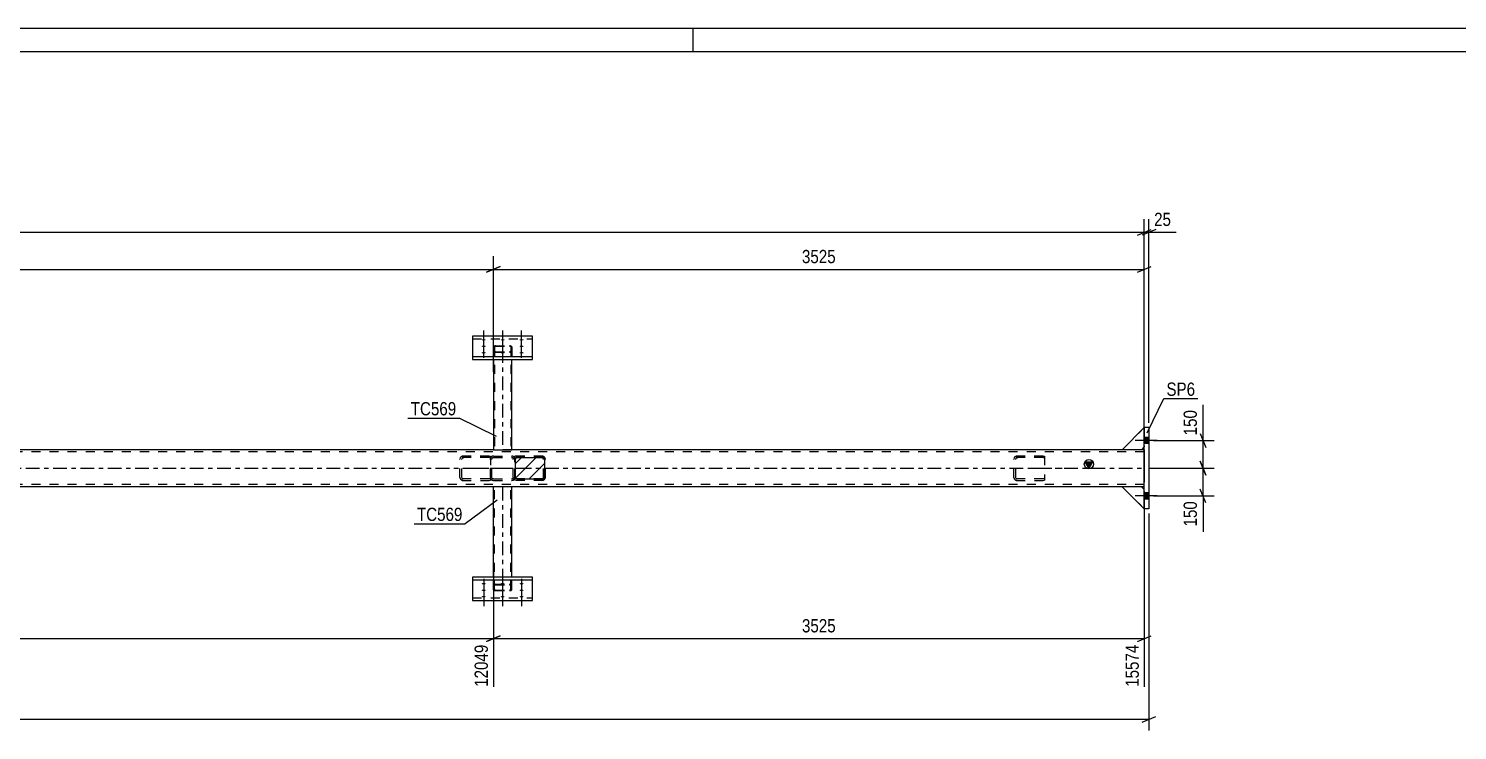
# Model space of a CAD drawing. Header units: millimetres. Extents: x 0 to 1189, y 0 to 841.
# Drawn here: x 415.1 to 724.6, y 689.1 to 841 of the extents above; entities that cross this region are included whole.
import ezdxf

# ---------------------------------------------------------------- set-up
doc = ezdxf.new("R2010")
doc.units = ezdxf.units.MM
doc.linetypes.add('DXK_LINE_DOT2', pattern=[3.9198, 1.9599, -1.9599])
doc.linetypes.add('DXK_LINE_DOT3', pattern=[5.9187, 2.979, -0.9799, 0.9799, -0.9799])
doc.styles.add('Arial Narrow', font='ARIALN.TTF', dxfattribs={"height": 0.2})

# ---------------------------------------------------------------- blocks, each defined once
blk = doc.blocks.new('Unknown-717048625-1133')
at = {"color": 5, "linetype": 'Continuous'}
for p, q in [((1189, 841), (0, 841)), ((559, 836), (559, 841)), ((1184, 836), (5, 836))]:
    blk.add_line(p, q, dxfattribs=at)
blk = doc.blocks.new('Part-717048625-5209 - 5136')
at = {"color": 7, "linetype": 'DXK_LINE_DOT2'}
for p, q in [((651.95, 749.85), (656.75, 754.65)), ((656.75, 754.65), (656.75, 750.45)), ((656.15, 749.85), (651.95, 749.85)), ((656.75, 750.45), (656.15, 749.85))]:
    blk.add_line(p, q, dxfattribs=at)
blk = doc.blocks.new('Part-717048625-5158 - 5136')
at = {"color": 2, "linetype": 'Continuous'}
for p, q in [((656.75, 737.05), (656.75, 754.65)), ((657.75, 754.65), (656.75, 754.65)), ((657.75, 754.65), (657.75, 737.05)), ((657.75, 737.05), (656.75, 737.05))]:
    blk.add_line(p, q, dxfattribs=at)
blk = doc.blocks.new('Part-717048625-5171 - 5136')
at = {"color": 7, "linetype": 'DXK_LINE_DOT2'}
for p, q in [((508.55, 748.09), (508.48, 747.85)), ((508.48, 743.85), (508.48, 747.85)), ((508.92, 747.85), (508.96, 747.97)), ((508.92, 743.85), (508.92, 747.85)), ((514.85, 748.49), (509.01, 748.49)), ((514.85, 748.17), (509.01, 748.17)), ((509.36, 748.49), (509.02, 748.44)), ((509.19, 748.14), (509.36, 748.17)), ((514.85, 748.49), (515.11, 748.45)), ((514.85, 748.17), (515.02, 748.14)), ((515.02, 748.14), (515.11, 748.1)), ((515.11, 748.45), (515.11, 743.24)), ((508.48, 743.85), (508.55, 743.6)), ((508.96, 743.72), (508.92, 743.85)), ((514.85, 743.53), (509.01, 743.53)), ((509.01, 743.21), (514.85, 743.21)), ((509.02, 743.26), (509.36, 743.21)), ((509.36, 743.53), (509.19, 743.55)), ((515.02, 743.55), (514.85, 743.53)), ((514.85, 743.21), (515.11, 743.24)), ((515.11, 743.59), (515.02, 743.55))]:
    blk.add_line(p, q, dxfattribs=at)
at = {"color": 7, "linetype": 'DXK_LINE_DOT3'}
blk.add_line((511.75, 745.85), (518.96, 745.85), dxfattribs=at)
at = {"color": 7, "linetype": 'DXK_LINE_DOT2'}
for centre, radius, start, end in [((509.23, 747.66), 0.802, 104.5541, 147.5886), ((509.29, 747.75), 0.401, 104.5541, 147.5886), ((509.23, 744.03), 0.802, 212.4114, 255.4459), ((509.29, 743.94), 0.401, 212.4114, 255.4459)]:
    blk.add_arc(centre, radius, start, end, dxfattribs=at)
blk = doc.blocks.new('Part-717048625-5173 - 5136')
at = {"color": 7, "linetype": 'DXK_LINE_DOT2'}
for p, q in [((628.55, 748.09), (628.48, 747.85)), ((628.48, 743.85), (628.48, 747.85)), ((628.92, 747.85), (628.95, 747.97)), ((628.92, 743.85), (628.92, 747.85)), ((634.85, 748.49), (629.01, 748.49)), ((634.85, 748.17), (629.01, 748.17)), ((629.36, 748.49), (629.02, 748.44)), ((629.19, 748.14), (629.36, 748.17)), ((634.85, 748.49), (635.11, 748.45)), ((634.85, 748.17), (635.02, 748.14)), ((635.02, 748.14), (635.11, 748.1)), ((635.11, 748.45), (635.11, 743.24)), ((628.48, 743.85), (628.55, 743.6)), ((628.95, 743.72), (628.92, 743.85)), ((634.85, 743.53), (629.01, 743.53)), ((629.01, 743.21), (634.85, 743.21)), ((629.02, 743.26), (629.36, 743.21)), ((629.36, 743.53), (629.19, 743.55)), ((635.02, 743.55), (634.85, 743.53)), ((634.85, 743.21), (635.11, 743.24)), ((635.11, 743.59), (635.02, 743.55))]:
    blk.add_line(p, q, dxfattribs=at)
at = {"color": 7, "linetype": 'DXK_LINE_DOT3'}
blk.add_line((631.75, 745.85), (638.96, 745.85), dxfattribs=at)
at = {"color": 7, "linetype": 'DXK_LINE_DOT2'}
for centre, radius, start, end in [((629.22, 747.66), 0.802, 104.5547, 147.5895), ((629.29, 747.75), 0.401, 104.5547, 147.5895), ((629.22, 744.03), 0.802, 212.4105, 255.4453), ((629.29, 743.94), 0.401, 212.4105, 255.4453)]:
    blk.add_arc(centre, radius, start, end, dxfattribs=at)
blk = doc.blocks.new('Part-717048625-5174 - 5136')
at = {"linetype": 'Continuous'}
h = blk.add_hatch(dxfattribs=at)
h.set_pattern_fill('', scale=0.7, style=0, pattern_type=0)
h.set_pattern_definition([(45, (526.6583, 743.5512), (-1.57154, 1.57154), [])])
h.paths.add_polyline_path([(526.49, 743.53), (526.66, 743.55), (526.8, 743.62), (526.9, 743.72), (526.93, 743.85), (526.93, 747.85), (526.9, 747.97), (526.8, 748.07), (526.66, 748.14), (526.49, 748.17), (521, 748.17), (520.83, 748.14), (520.69, 748.07), (520.59, 747.97), (520.56, 747.85), (520.56, 743.85), (520.59, 743.72), (520.69, 743.62), (520.83, 743.55), (521, 743.53)])
at = {"color": 7, "linetype": 'DXK_LINE_DOT2'}
for p, q in [((520.65, 748.49), (520.39, 748.45)), ((520.39, 743.24), (520.39, 748.45)), ((520.39, 748.1), (520.48, 748.14)), ((520.48, 748.14), (520.65, 748.17)), ((526.49, 748.49), (520.65, 748.49)), ((526.49, 748.17), (520.65, 748.17)), ((526.47, 748.44), (526.14, 748.49)), ((526.14, 748.17), (526.31, 748.14)), ((526.54, 747.97), (526.58, 747.85)), ((526.58, 743.85), (526.58, 747.85)), ((527.02, 747.85), (526.95, 748.09)), ((527.02, 743.85), (527.02, 747.85)), ((520.48, 743.55), (520.39, 743.6)), ((520.65, 743.21), (520.39, 743.24)), ((520.65, 743.53), (520.48, 743.55)), ((526.49, 743.53), (520.65, 743.53)), ((526.49, 743.21), (520.65, 743.21)), ((526.31, 743.55), (526.14, 743.53)), ((526.14, 743.21), (526.47, 743.26)), ((526.58, 743.85), (526.54, 743.72)), ((526.95, 743.6), (527.02, 743.85))]:
    blk.add_line(p, q, dxfattribs=at)
at = {"color": 2, "linetype": 'Continuous'}
for p, q in [((520.59, 747.97), (520.56, 747.85)), ((520.56, 743.85), (520.56, 747.85)), ((521, 748.17), (520.83, 748.14)), ((521, 748.17), (526.49, 748.17)), ((526.66, 748.14), (526.49, 748.17)), ((526.93, 747.85), (526.9, 747.97)), ((526.93, 743.85), (526.93, 747.85)), ((520.56, 743.85), (520.59, 743.72)), ((520.83, 743.55), (521, 743.53)), ((521, 743.53), (526.49, 743.53)), ((526.49, 743.53), (526.66, 743.55)), ((526.9, 743.72), (526.93, 743.85))]:
    blk.add_line(p, q, dxfattribs=at)
at = {"color": 7, "linetype": 'DXK_LINE_DOT3'}
blk.add_line((516.54, 745.85), (523.74, 745.85), dxfattribs=at)
at = {"color": 2, "linetype": 'Continuous'}
for centre, start, end in [((520.93, 747.75), 104.5549, 147.5899), ((526.56, 747.75), 32.4101, 75.4451), ((520.93, 743.94), 212.4101, 255.4451), ((526.56, 743.94), 284.5549, 327.5899)]:
    blk.add_arc(centre, 0.401, start, end, dxfattribs=at)
at = {"color": 7, "linetype": 'DXK_LINE_DOT2'}
for centre, radius, start, end in [((526.2, 747.75), 0.401, 32.4101, 75.4451), ((526.27, 747.66), 0.802, 32.4101, 75.4451), ((526.2, 743.94), 0.401, 284.5549, 327.5899), ((526.27, 744.03), 0.802, 284.5549, 327.5899)]:
    blk.add_arc(centre, radius, start, end, dxfattribs=at)
blk = doc.blocks.new('Bolt-717048625-5176 - 5136')
at = {"linetype": 'Continuous'}
for points in [[(656.75, 752.51), (656.75, 751.19), (657.75, 751.19), (657.75, 752.51)], [(656.75, 752.51), (656.75, 751.19), (657.75, 751.19), (657.75, 752.51)], [(656.75, 740.51), (656.75, 739.19), (657.75, 739.19), (657.75, 740.51)], [(656.75, 740.51), (656.75, 739.19), (657.75, 739.19), (657.75, 740.51)]]:
    blk.add_hatch(color=1, dxfattribs=at).paths.add_polyline_path(points)
at = {"color": 1, "linetype": 'Continuous'}
for p, q in [((657.75, 752.51), (656.75, 752.51)), ((657.75, 752.51), (656.75, 752.51)), ((659.51, 751.85), (654.75, 751.85)), ((659.51, 751.85), (654.75, 751.85)), ((657.75, 751.19), (656.75, 751.19)), ((657.75, 751.19), (656.75, 751.19)), ((659.51, 739.85), (654.75, 739.85)), ((659.51, 739.85), (654.75, 739.85)), ((657.75, 740.51), (656.75, 740.51)), ((657.75, 740.51), (656.75, 740.51)), ((657.75, 739.19), (656.75, 739.19)), ((657.75, 739.19), (656.75, 739.19))]:
    blk.add_line(p, q, dxfattribs=at)
blk = doc.blocks.new('Part-717048625-5187 - 5136')
at = {"color": 2, "linetype": 'Continuous'}
for p, q in [((524.25, 774.47), (511.25, 774.47)), ((511.25, 774.47), (511.25, 769.42)), ((524.25, 769.42), (524.25, 774.47)), ((511.25, 770.02), (524.25, 770.02)), ((511.25, 769.42), (524.25, 769.42))]:
    blk.add_line(p, q, dxfattribs=at)
at = {"color": 7, "linetype": 'DXK_LINE_DOT2'}
blk.add_line((511.25, 773.86), (524.25, 773.86), dxfattribs=at)
blk = doc.blocks.new('Part-717048625-5188 - 5136')
at = {"color": 2, "linetype": 'Continuous'}
for p, q in [((524.25, 722.28), (511.25, 722.28)), ((511.25, 722.28), (511.25, 717.23)), ((511.25, 721.67), (524.25, 721.67)), ((524.25, 717.23), (524.25, 722.28)), ((511.25, 717.23), (524.25, 717.23))]:
    blk.add_line(p, q, dxfattribs=at)
at = {"color": 7, "linetype": 'DXK_LINE_DOT2'}
blk.add_line((511.25, 717.83), (524.25, 717.83), dxfattribs=at)
blk = doc.blocks.new('Part-717048625-5194 - 5136')
at = {"color": 7, "linetype": 'DXK_LINE_DOT2'}
for p, q in [((515.78, 772.22), (515.75, 772.16)), ((515.75, 772.16), (515.75, 769.42)), ((515.75, 771.12), (515.78, 771.06)), ((515.89, 772.28), (515.78, 772.22)), ((515.78, 771.06), (515.89, 771)), ((516.04, 772.31), (515.89, 772.28)), ((515.89, 771), (516.04, 770.97)), ((515.99, 772.16), (516.01, 772.19)), ((515.99, 772.16), (515.99, 749.85)), ((516.01, 771.09), (515.99, 771.12)), ((516.01, 772.19), (516.06, 772.22)), ((516.06, 771.06), (516.01, 771.09)), ((516.23, 772.32), (516.04, 772.31)), ((516.04, 770.97), (516.23, 770.96)), ((516.06, 772.22), (516.14, 772.24)), ((516.14, 771.04), (516.06, 771.06)), ((516.14, 772.24), (516.23, 772.24)), ((516.23, 771.04), (516.14, 771.04)), ((516.23, 772.32), (519.27, 772.32)), ((516.23, 772.24), (519.27, 772.24)), ((516.23, 771.04), (519.27, 771.04)), ((516.23, 770.96), (519.27, 770.96)), ((519.45, 772.31), (519.27, 772.32)), ((519.27, 772.24), (519.36, 772.24)), ((519.36, 771.04), (519.27, 771.04)), ((519.27, 770.96), (519.45, 770.97)), ((519.36, 772.24), (519.44, 772.22)), ((519.44, 771.06), (519.36, 771.04)), ((519.44, 772.22), (519.49, 772.19)), ((519.49, 771.09), (519.44, 771.06)), ((519.61, 772.28), (519.45, 772.31)), ((519.45, 770.97), (519.61, 771)), ((519.49, 772.19), (519.51, 772.16)), ((519.51, 771.12), (519.49, 771.09)), ((519.51, 772.16), (519.51, 749.85)), ((519.71, 772.22), (519.61, 772.28)), ((519.61, 771), (519.71, 771.06)), ((519.75, 772.16), (519.71, 772.22)), ((519.71, 771.06), (519.75, 771.12)), ((519.75, 772.16), (519.75, 769.42)), ((515.78, 749.85), (515.75, 749.85)), ((519.27, 749.85), (519.61, 749.85))]:
    blk.add_line(p, q, dxfattribs=at)
at = {"color": 7, "linetype": 'DXK_LINE_DOT3'}
blk.add_line((517.75, 771.64), (517.75, 749.85), dxfattribs=at)
at = {"color": 2, "linetype": 'Continuous'}
for p, q in [((515.75, 769.42), (515.75, 749.85)), ((519.75, 749.85), (519.75, 769.42)), ((515.75, 749.85), (519.27, 749.85)), ((519.71, 749.85), (519.27, 749.85)), ((519.71, 749.85), (519.75, 749.85))]:
    blk.add_line(p, q, dxfattribs=at)
blk = doc.blocks.new('Part-717048625-5206 - 5136')
at = {"color": 2, "linetype": 'Continuous'}
for p, q in [((651.95, 749.85), (656.75, 754.65)), ((656.15, 749.85), (651.95, 749.85)), ((656.75, 750.45), (656.15, 749.85))]:
    blk.add_line(p, q, dxfattribs=at)
at = {"color": 7, "linetype": 'DXK_LINE_DOT2'}
blk.add_line((656.75, 750.45), (656.75, 754.65), dxfattribs=at)
blk = doc.blocks.new('Part-717048625-5212 - 5136')
at = {"color": 7, "linetype": 'DXK_LINE_DOT2'}
for p, q in [((656.15, 741.85), (651.95, 741.85)), ((651.95, 741.85), (656.75, 737.05)), ((656.75, 741.25), (656.15, 741.85)), ((656.75, 737.05), (656.75, 741.25))]:
    blk.add_line(p, q, dxfattribs=at)
blk = doc.blocks.new('Part-717048625-5215 - 5136')
at = {"color": 2, "linetype": 'Continuous'}
for p, q in [((656.15, 741.85), (651.95, 741.85)), ((651.95, 741.85), (656.75, 737.05)), ((656.75, 741.25), (656.15, 741.85))]:
    blk.add_line(p, q, dxfattribs=at)
at = {"color": 7, "linetype": 'DXK_LINE_DOT2'}
blk.add_line((656.75, 737.05), (656.75, 741.25), dxfattribs=at)
blk = doc.blocks.new('Part-717048625-5218 - 5136')
at = {"color": 7, "linetype": 'DXK_LINE_DOT2'}
for p, q in [((656.15, 741.85), (651.95, 741.85)), ((651.95, 741.85), (656.75, 737.05)), ((656.75, 741.25), (656.15, 741.85)), ((656.75, 737.05), (656.75, 741.25))]:
    blk.add_line(p, q, dxfattribs=at)
blk = doc.blocks.new('Part-717048625-5227 - 5136')
at = {"linetype": 'Continuous'}
blk.add_hatch(color=2, dxfattribs=at).paths.add_polyline_path([(644.75, 745.85), (643.95, 747.25), (645.55, 747.25)])
at = {"color": 7, "linetype": 'DXK_LINE_DOT2'}
for p, q in [((656.75, 749.37), (77.1, 749.37)), ((519.75, 749.85), (515.75, 749.85)), ((656.15, 749.85), (651.95, 749.85)), ((656.75, 749.85), (656.75, 748.89)), ((656.75, 749.85), (656.75, 749.57)), ((656.75, 741.85), (656.75, 742.81)), ((656.75, 742.33), (77.1, 742.33)), ((519.75, 741.85), (515.75, 741.85)), ((656.15, 741.85), (651.95, 741.85))]:
    blk.add_line(p, q, dxfattribs=at)
at = {"color": 2, "linetype": 'Continuous'}
for p, q in [((515.75, 749.85), (279.75, 749.85)), ((651.95, 749.85), (519.75, 749.85)), ((656.75, 749.85), (656.15, 749.85)), ((644.75, 745.85), (643.95, 747.25)), ((643.95, 747.25), (645.55, 747.25)), ((645.55, 747.25), (644.75, 745.85)), ((656.75, 748.89), (656.75, 742.81)), ((515.75, 741.85), (279.75, 741.85)), ((651.95, 741.85), (519.75, 741.85)), ((656.75, 741.85), (656.15, 741.85))]:
    blk.add_line(p, q, dxfattribs=at)
at = {"color": 7, "linetype": 'DXK_LINE_DOT3'}
blk.add_line((77.1, 745.85), (656.75, 745.85), dxfattribs=at)
at = {"color": 2, "linetype": 'Continuous'}
blk.add_circle((644.75, 746.75), 1, dxfattribs=at)
blk = doc.blocks.new('Part-717048625-5241 - 5136')
at = {"color": 7, "linetype": 'DXK_LINE_DOT2'}
for p, q in [((651.95, 749.85), (656.75, 754.65)), ((656.75, 754.65), (656.75, 750.45)), ((656.15, 749.85), (651.95, 749.85)), ((656.75, 750.45), (656.15, 749.85))]:
    blk.add_line(p, q, dxfattribs=at)
blk = doc.blocks.new('Bolt-717048625-5313 - 5136')
at = {"linetype": 'Continuous'}
for points in [[(513.65, 773.49), (513.56, 773.5), (513.47, 773.51), (513.39, 773.52), (513.32, 773.54), (513.27, 773.57), (513.23, 773.6), (513.21, 773.63), (513.21, 773.66), (513.23, 773.69), (513.27, 773.72), (513.32, 773.75), (513.39, 773.77), (513.47, 773.78), (513.56, 773.79), (513.65, 773.79), (513.74, 773.79), (513.83, 773.78), (513.91, 773.77), (513.97, 773.75), (514.03, 773.72), (514.07, 773.69), (514.09, 773.66), (514.09, 773.63), (514.07, 773.6), (514.03, 773.57), (513.97, 773.54), (513.91, 773.52), (513.83, 773.51), (513.74, 773.5)], [(517.77, 773.49), (517.68, 773.5), (517.59, 773.51), (517.51, 773.52), (517.44, 773.54), (517.39, 773.57), (517.35, 773.6), (517.33, 773.63), (517.33, 773.66), (517.35, 773.69), (517.39, 773.72), (517.44, 773.75), (517.51, 773.77), (517.59, 773.78), (517.68, 773.79), (517.77, 773.79), (517.86, 773.79), (517.95, 773.78), (518.03, 773.77), (518.09, 773.75), (518.15, 773.72), (518.19, 773.69), (518.21, 773.66), (518.21, 773.63), (518.19, 773.6), (518.15, 773.57), (518.09, 773.54), (518.03, 773.52), (517.95, 773.51), (517.86, 773.5)], [(521.85, 773.49), (521.76, 773.5), (521.67, 773.51), (521.59, 773.52), (521.52, 773.54), (521.47, 773.57), (521.43, 773.6), (521.41, 773.63), (521.41, 773.66), (521.43, 773.69), (521.47, 773.72), (521.52, 773.75), (521.59, 773.77), (521.67, 773.78), (521.76, 773.79), (521.85, 773.79), (521.94, 773.79), (522.03, 773.78), (522.11, 773.77), (522.17, 773.75), (522.23, 773.72), (522.27, 773.69), (522.29, 773.66), (522.29, 773.63), (522.27, 773.6), (522.23, 773.57), (522.17, 773.54), (522.11, 773.52), (522.03, 773.51), (521.94, 773.5)], [(513.65, 772.1), (513.56, 772.1), (513.47, 772.11), (513.39, 772.13), (513.32, 772.15), (513.27, 772.17), (513.23, 772.2), (513.21, 772.23), (513.21, 772.26), (513.23, 772.3), (513.27, 772.32), (513.32, 772.35), (513.39, 772.37), (513.47, 772.39), (513.56, 772.4), (513.65, 772.4), (513.74, 772.4), (513.83, 772.39), (513.91, 772.37), (513.97, 772.35), (514.03, 772.32), (514.07, 772.3), (514.09, 772.26), (514.09, 772.23), (514.07, 772.2), (514.03, 772.17), (513.97, 772.15), (513.91, 772.13), (513.83, 772.11), (513.74, 772.1)], [(513.65, 770.69), (513.56, 770.69), (513.47, 770.7), (513.39, 770.72), (513.32, 770.74), (513.27, 770.76), (513.23, 770.79), (513.21, 770.82), (513.21, 770.86), (513.23, 770.89), (513.27, 770.92), (513.32, 770.94), (513.39, 770.96), (513.47, 770.98), (513.56, 770.99), (513.65, 770.99), (513.74, 770.99), (513.83, 770.98), (513.91, 770.96), (513.97, 770.94), (514.03, 770.92), (514.07, 770.89), (514.09, 770.86), (514.09, 770.82), (514.07, 770.79), (514.03, 770.76), (513.97, 770.74), (513.91, 770.72), (513.83, 770.7), (513.74, 770.69)], [(517.77, 770.69), (517.68, 770.69), (517.59, 770.7), (517.51, 770.72), (517.44, 770.74), (517.39, 770.76), (517.35, 770.79), (517.33, 770.82), (517.33, 770.86), (517.35, 770.89), (517.39, 770.92), (517.44, 770.94), (517.51, 770.96), (517.59, 770.98), (517.68, 770.99), (517.77, 770.99), (517.86, 770.99), (517.95, 770.98), (518.03, 770.96), (518.09, 770.94), (518.15, 770.92), (518.19, 770.89), (518.21, 770.86), (518.21, 770.82), (518.19, 770.79), (518.15, 770.76), (518.09, 770.74), (518.03, 770.72), (517.95, 770.7), (517.86, 770.69)], [(521.85, 772.1), (521.76, 772.1), (521.67, 772.11), (521.59, 772.13), (521.52, 772.15), (521.47, 772.17), (521.43, 772.2), (521.41, 772.23), (521.41, 772.26), (521.43, 772.3), (521.47, 772.32), (521.52, 772.35), (521.59, 772.37), (521.67, 772.39), (521.76, 772.4), (521.85, 772.4), (521.94, 772.4), (522.03, 772.39), (522.11, 772.37), (522.17, 772.35), (522.23, 772.32), (522.27, 772.3), (522.29, 772.26), (522.29, 772.23), (522.27, 772.2), (522.23, 772.17), (522.17, 772.15), (522.11, 772.13), (522.03, 772.11), (521.94, 772.1)], [(521.85, 770.69), (521.76, 770.69), (521.67, 770.7), (521.59, 770.72), (521.52, 770.74), (521.47, 770.76), (521.43, 770.79), (521.41, 770.82), (521.41, 770.86), (521.43, 770.89), (521.47, 770.92), (521.52, 770.94), (521.59, 770.96), (521.67, 770.98), (521.76, 770.99), (521.85, 770.99), (521.94, 770.99), (522.03, 770.98), (522.11, 770.96), (522.17, 770.94), (522.23, 770.92), (522.27, 770.89), (522.29, 770.86), (522.29, 770.82), (522.27, 770.79), (522.23, 770.76), (522.17, 770.74), (522.11, 770.72), (522.03, 770.7), (521.94, 770.69)]]:
    blk.add_hatch(color=1, dxfattribs=at).paths.add_polyline_path(points)
at = {"color": 1, "linetype": 'Continuous'}
for p, q in [((513.65, 772.55), (513.65, 775.67)), ((513.65, 771.16), (513.65, 774.28)), ((517.77, 772.55), (517.77, 775.67)), ((521.85, 772.55), (521.85, 775.67)), ((521.85, 771.16), (521.85, 774.28)), ((513.65, 769.75), (513.65, 772.87)), ((517.77, 769.75), (517.77, 772.87)), ((521.85, 769.75), (521.85, 772.87))]:
    blk.add_line(p, q, dxfattribs=at)
blk = doc.blocks.new('Bolt-717048625-5262 - 5136')
at = {"linetype": 'Continuous'}
for points in [[(513.65, 721), (513.74, 721), (513.83, 720.99), (513.91, 720.98), (513.97, 720.95), (514.03, 720.93), (514.07, 720.9), (514.09, 720.87), (514.09, 720.84), (514.07, 720.81), (514.03, 720.78), (513.97, 720.75), (513.91, 720.73), (513.83, 720.72), (513.74, 720.71), (513.65, 720.7), (513.56, 720.71), (513.47, 720.72), (513.39, 720.73), (513.32, 720.75), (513.27, 720.78), (513.23, 720.81), (513.21, 720.84), (513.21, 720.87), (513.23, 720.9), (513.27, 720.93), (513.32, 720.95), (513.39, 720.98), (513.47, 720.99), (513.56, 721)], [(513.65, 719.6), (513.74, 719.59), (513.83, 719.58), (513.91, 719.57), (513.97, 719.55), (514.03, 719.52), (514.07, 719.49), (514.09, 719.46), (514.09, 719.43), (514.07, 719.4), (514.03, 719.37), (513.97, 719.34), (513.91, 719.32), (513.83, 719.31), (513.74, 719.3), (513.65, 719.29), (513.56, 719.3), (513.47, 719.31), (513.39, 719.32), (513.32, 719.34), (513.27, 719.37), (513.23, 719.4), (513.21, 719.43), (513.21, 719.46), (513.23, 719.49), (513.27, 719.52), (513.32, 719.55), (513.39, 719.57), (513.47, 719.58), (513.56, 719.59)], [(513.65, 718.2), (513.74, 718.2), (513.83, 718.19), (513.91, 718.17), (513.97, 718.15), (514.03, 718.12), (514.07, 718.1), (514.09, 718.06), (514.09, 718.03), (514.07, 718), (514.03, 717.97), (513.97, 717.95), (513.91, 717.93), (513.83, 717.91), (513.74, 717.9), (513.65, 717.9), (513.56, 717.9), (513.47, 717.91), (513.39, 717.93), (513.32, 717.95), (513.27, 717.97), (513.23, 718), (513.21, 718.03), (513.21, 718.06), (513.23, 718.1), (513.27, 718.12), (513.32, 718.15), (513.39, 718.17), (513.47, 718.19), (513.56, 718.2)], [(517.73, 721), (517.82, 721), (517.91, 720.99), (517.99, 720.98), (518.05, 720.95), (518.11, 720.93), (518.15, 720.9), (518.17, 720.87), (518.17, 720.84), (518.15, 720.81), (518.11, 720.78), (518.05, 720.75), (517.99, 720.73), (517.91, 720.72), (517.82, 720.71), (517.73, 720.7), (517.64, 720.71), (517.55, 720.72), (517.47, 720.73), (517.4, 720.75), (517.35, 720.78), (517.31, 720.81), (517.29, 720.84), (517.29, 720.87), (517.31, 720.9), (517.35, 720.93), (517.4, 720.95), (517.47, 720.98), (517.55, 720.99), (517.64, 721)], [(517.73, 718.2), (517.82, 718.2), (517.91, 718.19), (517.99, 718.17), (518.05, 718.15), (518.11, 718.12), (518.15, 718.1), (518.17, 718.06), (518.17, 718.03), (518.15, 718), (518.11, 717.97), (518.05, 717.95), (517.99, 717.93), (517.91, 717.91), (517.82, 717.9), (517.73, 717.9), (517.64, 717.9), (517.55, 717.91), (517.47, 717.93), (517.4, 717.95), (517.35, 717.97), (517.31, 718), (517.29, 718.03), (517.29, 718.06), (517.31, 718.1), (517.35, 718.12), (517.4, 718.15), (517.47, 718.17), (517.55, 718.19), (517.64, 718.2)], [(521.85, 721), (521.94, 721), (522.03, 720.99), (522.11, 720.98), (522.17, 720.95), (522.23, 720.93), (522.27, 720.9), (522.29, 720.87), (522.29, 720.84), (522.27, 720.81), (522.23, 720.78), (522.17, 720.75), (522.11, 720.73), (522.03, 720.72), (521.94, 720.71), (521.85, 720.7), (521.76, 720.71), (521.67, 720.72), (521.59, 720.73), (521.52, 720.75), (521.47, 720.78), (521.43, 720.81), (521.41, 720.84), (521.41, 720.87), (521.43, 720.9), (521.47, 720.93), (521.52, 720.95), (521.59, 720.98), (521.67, 720.99), (521.76, 721)], [(521.85, 719.6), (521.94, 719.59), (522.03, 719.58), (522.11, 719.57), (522.17, 719.55), (522.23, 719.52), (522.27, 719.49), (522.29, 719.46), (522.29, 719.43), (522.27, 719.4), (522.23, 719.37), (522.17, 719.34), (522.11, 719.32), (522.03, 719.31), (521.94, 719.3), (521.85, 719.29), (521.76, 719.3), (521.67, 719.31), (521.59, 719.32), (521.52, 719.34), (521.47, 719.37), (521.43, 719.4), (521.41, 719.43), (521.41, 719.46), (521.43, 719.49), (521.47, 719.52), (521.52, 719.55), (521.59, 719.57), (521.67, 719.58), (521.76, 719.59)], [(521.85, 718.2), (521.94, 718.2), (522.03, 718.19), (522.11, 718.17), (522.17, 718.15), (522.23, 718.12), (522.27, 718.1), (522.29, 718.06), (522.29, 718.03), (522.27, 718), (522.23, 717.97), (522.17, 717.95), (522.11, 717.93), (522.03, 717.91), (521.94, 717.9), (521.85, 717.9), (521.76, 717.9), (521.67, 717.91), (521.59, 717.93), (521.52, 717.95), (521.47, 717.97), (521.43, 718), (521.41, 718.03), (521.41, 718.06), (521.43, 718.1), (521.47, 718.12), (521.52, 718.15), (521.59, 718.17), (521.67, 718.19), (521.76, 718.2)]]:
    blk.add_hatch(color=1, dxfattribs=at).paths.add_polyline_path(points)
at = {"color": 1, "linetype": 'Continuous'}
for p, q in [((513.65, 721.94), (513.65, 718.82)), ((517.73, 721.94), (517.73, 718.82)), ((521.85, 721.94), (521.85, 718.82)), ((513.65, 720.53), (513.65, 717.41)), ((513.65, 719.14), (513.65, 716.02)), ((517.73, 719.14), (517.73, 716.02)), ((521.85, 720.53), (521.85, 717.41)), ((521.85, 719.14), (521.85, 716.02))]:
    blk.add_line(p, q, dxfattribs=at)
blk = doc.blocks.new('Part-717048625-5321 - 5136')
at = {"color": 2, "linetype": 'Continuous'}
for p, q in [((515.75, 722.28), (515.75, 741.85)), ((519.75, 741.85), (515.75, 741.85)), ((519.75, 722.28), (519.75, 741.85))]:
    blk.add_line(p, q, dxfattribs=at)
at = {"color": 7, "linetype": 'DXK_LINE_DOT2'}
for p, q in [((515.99, 719.53), (515.99, 741.85)), ((519.51, 719.53), (519.51, 741.85)), ((515.75, 719.53), (515.75, 722.28)), ((519.75, 719.53), (519.75, 722.28)), ((515.78, 720.64), (515.75, 720.57)), ((515.75, 719.53), (515.78, 719.47)), ((515.89, 720.69), (515.78, 720.64)), ((515.78, 719.47), (515.89, 719.42)), ((516.04, 720.72), (515.89, 720.69)), ((515.89, 719.42), (516.04, 719.38)), ((515.99, 720.57), (516.01, 720.6)), ((516.01, 719.5), (515.99, 719.53)), ((516.01, 720.6), (516.06, 720.63)), ((516.06, 719.47), (516.01, 719.5)), ((516.23, 720.74), (516.04, 720.72)), ((516.04, 719.38), (516.23, 719.37)), ((516.06, 720.63), (516.14, 720.65)), ((516.14, 719.46), (516.06, 719.47)), ((516.14, 720.65), (516.23, 720.65)), ((516.23, 719.45), (516.14, 719.46)), ((516.23, 720.74), (519.27, 720.74)), ((516.23, 720.65), (519.27, 720.65)), ((516.23, 719.45), (519.27, 719.45)), ((516.23, 719.37), (519.27, 719.37)), ((519.45, 720.72), (519.27, 720.74)), ((519.27, 720.65), (519.36, 720.65)), ((519.36, 719.46), (519.27, 719.45)), ((519.27, 719.37), (519.45, 719.38)), ((519.36, 720.65), (519.44, 720.63)), ((519.44, 719.47), (519.36, 719.46)), ((519.44, 720.63), (519.49, 720.6)), ((519.49, 719.5), (519.44, 719.47)), ((519.61, 720.69), (519.45, 720.72)), ((519.45, 719.38), (519.61, 719.42)), ((519.49, 720.6), (519.51, 720.57)), ((519.51, 719.53), (519.49, 719.5)), ((519.71, 720.64), (519.61, 720.69)), ((519.61, 719.42), (519.71, 719.47)), ((519.75, 720.57), (519.71, 720.64)), ((519.71, 719.47), (519.75, 719.53))]:
    blk.add_line(p, q, dxfattribs=at)
at = {"color": 7, "linetype": 'DXK_LINE_DOT3'}
blk.add_line((517.75, 741.85), (517.75, 720.05), dxfattribs=at)
blk = doc.blocks.new('Part-717048625-5324 - 5136')
at = {"color": 7, "linetype": 'DXK_LINE_DOT2'}
for p, q in [((515.16, 748.09), (515.11, 747.85)), ((515.11, 743.85), (515.11, 747.85)), ((515.43, 747.85), (515.45, 747.97)), ((515.43, 743.85), (515.43, 747.85)), ((515.75, 748.49), (515.5, 748.44)), ((515.62, 748.14), (515.75, 748.17)), ((515.75, 748.49), (519.75, 748.49)), ((515.75, 748.17), (519.75, 748.17)), ((519.99, 748.44), (519.75, 748.49)), ((519.75, 748.17), (519.87, 748.14)), ((520.04, 747.97), (520.07, 747.85)), ((520.07, 743.85), (520.07, 747.85)), ((520.39, 747.85), (520.34, 748.09)), ((520.39, 743.85), (520.39, 747.85)), ((515.11, 743.85), (515.16, 743.6)), ((515.45, 743.72), (515.43, 743.85)), ((515.5, 743.26), (515.75, 743.21)), ((515.75, 743.53), (515.62, 743.55)), ((515.75, 743.53), (519.75, 743.53)), ((515.75, 743.21), (519.75, 743.21)), ((519.87, 743.55), (519.75, 743.53)), ((519.75, 743.21), (519.99, 743.26)), ((520.07, 743.85), (520.04, 743.72)), ((520.34, 743.6), (520.39, 743.85))]:
    blk.add_line(p, q, dxfattribs=at)
at = {"color": 7, "linetype": 'DXK_LINE_DOT3'}
blk.add_line((517.75, 745.85), (517.75, 745.85), dxfattribs=at)
at = {"color": 7, "linetype": 'DXK_LINE_DOT2'}
for centre, radius, start, end in [((515.75, 747.85), 0.64, 112.5, 157.5), ((515.75, 747.85), 0.32, 112.5, 157.5), ((519.75, 747.85), 0.32, 22.5, 67.5), ((519.75, 747.85), 0.64, 22.5, 67.5), ((515.75, 743.85), 0.64, 202.5, 247.5), ((515.75, 743.85), 0.32, 202.5, 247.5), ((519.75, 743.85), 0.32, 292.5, 337.5), ((519.75, 743.85), 0.64, 292.5, 337.5)]:
    blk.add_arc(centre, radius, start, end, dxfattribs=at)
blk = doc.blocks.new('StraightDimension-717048625-13706 - 5136')
at = {"color": 7, "linetype": 'Continuous'}
for p, q in [((277.25, 789.49), (274.25, 788.29)), ((275.75, 769.06), (275.75, 791.74)), ((514.25, 788.29), (517.25, 789.49)), ((515.75, 766.7), (515.75, 791.74)), ((275.75, 788.89), (515.75, 788.89))]:
    blk.add_line(p, q, dxfattribs=at)
at = {"color": 0}
blk.add_wipeout([(400, 789.64), (400, 793.84), (391.49, 793.84), (391.49, 789.64)], dxfattribs=at)
at = {"color": 3, "style": 'Arial Narrow'}
blk.add_text('6000', height=2.863, dxfattribs=at).set_placement((392.09, 790.24))
blk = doc.blocks.new('StraightDimension-717048625-5502 - 5136')
at = {"color": 7, "linetype": 'Continuous'}
for p, q in [((656.75, 755.65), (656.75, 799.78)), ((64.2, 796.93), (656.75, 796.93)), ((655.25, 796.33), (658.25, 797.53))]:
    blk.add_line(p, q, dxfattribs=at)
blk = doc.blocks.new('StraightDimension-717048625-5526 - 5136')
at = {"color": 7, "linetype": 'Continuous'}
for p, q in [((656.75, 755.65), (656.75, 799.78)), ((657.75, 755.65), (657.75, 799.78)), ((655.25, 796.33), (658.25, 797.53)), ((659.25, 797.53), (656.25, 796.33)), ((656.75, 796.93), (657.75, 796.93))]:
    blk.add_line(p, q, dxfattribs=at)
at = {"color": 0}
blk.add_wipeout([(663.13, 797.68), (663.13, 801.88), (658.27, 801.88), (658.27, 797.68)], dxfattribs=at)
at = {"color": 7, "linetype": 'Continuous'}
blk.add_line((657.75, 796.93), (663.65, 796.93), dxfattribs=at)
blk.add_line((657.75, 796.93), (663.65, 796.93), dxfattribs=at)
at = {"color": 3, "style": 'Arial Narrow'}
blk.add_text('25', height=2.863, dxfattribs=at).set_placement((658.87, 798.28))
blk = doc.blocks.new('StraightDimension-717048625-5544 - 5136')
at = {"color": 7, "linetype": 'Continuous'}
for p, q in [((668.88, 747.35), (670.08, 744.35)), ((657.75, 745.85), (671.88, 745.85)), ((669.48, 739.85), (669.48, 745.85)), ((658.75, 739.85), (671.88, 739.85)), ((670.08, 738.35), (668.88, 741.35))]:
    blk.add_line(p, q, dxfattribs=at)
at = {"color": 0}
blk.add_wipeout([(668.73, 739.32), (664.53, 739.32), (664.53, 732.64), (668.73, 732.64)], dxfattribs=at)
at = {"color": 7, "linetype": 'Continuous'}
blk.add_line((669.48, 739.85), (669.48, 732.11), dxfattribs=at)
blk.add_line((669.48, 739.85), (669.48, 732.11), dxfattribs=at)
at = {"color": 3, "style": 'Arial Narrow'}
blk.add_text('150', height=2.863, rotation=90.0002, dxfattribs=at).set_placement((668.13, 733.24))
blk = doc.blocks.new('StraightDimension-717048625-5553 - 5136')
at = {"color": 7, "linetype": 'Continuous'}
for p, q in [((668.88, 753.35), (670.08, 750.35)), ((658.75, 751.85), (671.88, 751.85)), ((669.48, 745.85), (669.48, 751.85)), ((670.08, 744.35), (668.88, 747.35)), ((657.75, 745.85), (671.88, 745.85))]:
    blk.add_line(p, q, dxfattribs=at)
at = {"color": 0}
blk.add_wipeout([(668.73, 759.06), (664.53, 759.06), (664.53, 752.37), (668.73, 752.37)], dxfattribs=at)
at = {"color": 7, "linetype": 'Continuous'}
blk.add_line((669.48, 751.85), (669.48, 759.58), dxfattribs=at)
blk.add_line((669.48, 751.85), (669.48, 759.58), dxfattribs=at)
at = {"color": 3, "style": 'Arial Narrow'}
blk.add_text('150', height=2.863, rotation=90.0002, dxfattribs=at).set_placement((668.13, 752.97))
blk = doc.blocks.new('StraightDimension-717048625-5563 - 5136')
at = {"color": 7, "linetype": 'Continuous'}
for p, q in [((657.75, 736.05), (657.75, 689.12)), ((63.2, 691.52), (657.75, 691.52)), ((656.25, 690.92), (659.25, 692.12))]:
    blk.add_line(p, q, dxfattribs=at)
blk = doc.blocks.new('StraightDimension-717048625-9203 - 5136')
at = {"color": 7, "linetype": 'Continuous'}
for p, q in [((656.75, 740.85), (656.75, 698.54)), ((515.75, 725.11), (515.75, 698.54)), ((517.25, 709.58), (514.25, 708.38)), ((515.75, 708.98), (656.75, 708.98)), ((655.25, 708.38), (658.25, 709.58))]:
    blk.add_line(p, q, dxfattribs=at)
at = {"color": 0}
blk.add_wipeout([(590.5, 709.73), (590.5, 713.93), (581.99, 713.93), (581.99, 709.73)], dxfattribs=at)
at = {"color": 0, "linetype": 'Continuous'}
blk.add_wipeout([(656.15, 708.28), (651.95, 708.28), (651.95, 697.94), (656.15, 697.94)], dxfattribs=at)
at = {"color": 3, "style": 'Arial Narrow'}
blk.add_text('3525', height=2.863, dxfattribs=at).set_placement((582.59, 710.33))
at = {"color": 3, "linetype": 'Continuous', "style": 'Arial Narrow'}
blk.add_text('15574', height=2.863, rotation=90.0002, dxfattribs=at).set_placement((655.55, 698.54))
blk = doc.blocks.new('StraightDimension-717048625-9204 - 5136')
at = {"color": 7, "linetype": 'Continuous'}
for p, q in [((515.75, 725.11), (515.75, 698.54)), ((275.75, 723.32), (275.75, 700.37)), ((277.25, 709.58), (274.25, 708.38)), ((275.75, 708.98), (515.75, 708.98)), ((514.25, 708.38), (517.25, 709.58))]:
    blk.add_line(p, q, dxfattribs=at)
at = {"color": 0}
blk.add_wipeout([(400, 709.73), (400, 713.93), (391.49, 713.93), (391.49, 709.73)], dxfattribs=at)
at = {"color": 0, "linetype": 'Continuous'}
blk.add_wipeout([(515.15, 708.28), (510.95, 708.28), (510.95, 697.94), (515.15, 697.94)], dxfattribs=at)
at = {"color": 3, "style": 'Arial Narrow'}
blk.add_text('6000', height=2.863, dxfattribs=at).set_placement((392.09, 710.33))
at = {"color": 3, "linetype": 'Continuous', "style": 'Arial Narrow'}
blk.add_text('12049', height=2.863, rotation=90.0002, dxfattribs=at).set_placement((514.55, 698.54))
blk = doc.blocks.new('StraightDimension-717048625-13705 - 5136')
at = {"color": 7, "linetype": 'Continuous'}
for p, q in [((517.25, 789.49), (514.25, 788.29)), ((515.75, 766.7), (515.75, 791.74)), ((655.25, 788.29), (658.25, 789.49)), ((656.75, 750.85), (656.75, 791.74)), ((515.75, 788.89), (656.75, 788.89))]:
    blk.add_line(p, q, dxfattribs=at)
at = {"color": 0}
blk.add_wipeout([(590.5, 789.64), (590.5, 793.84), (581.99, 793.84), (581.99, 789.64)], dxfattribs=at)
at = {"color": 3, "style": 'Arial Narrow'}
blk.add_text('3525', height=2.863, dxfattribs=at).set_placement((582.59, 790.24))
blk = doc.blocks.new('Mark-717048625-5190 - 5136')
at = {"color": 0}
blk.add_wipeout([(507.71, 757.3), (507.71, 760.3), (497.85, 760.3), (497.85, 757.3)], dxfattribs=at)
blk.add_wipeout([(507.71, 757.3), (507.71, 760.3), (497.85, 760.3), (497.85, 757.3)], dxfattribs=at)
at = {"color": 30, "linetype": 'Continuous'}
for p in [(497.25, 756.7), (516.45, 752.73)]:
    blk.add_line(p, (508.31, 756.7), dxfattribs=at)
at = {"color": 3, "style": 'Arial Narrow'}
blk.add_text('TC569', height=2.863, dxfattribs=at).set_placement((497.85, 757.3))
blk = doc.blocks.new('Mark-717048625-5317 - 5136')
at = {"color": 0}
blk.add_wipeout([(509.05, 734.44), (509.05, 737.44), (499.19, 737.44), (499.19, 734.44)], dxfattribs=at)
blk.add_wipeout([(509.05, 734.44), (509.05, 737.44), (499.19, 737.44), (499.19, 734.44)], dxfattribs=at)
at = {"color": 30, "linetype": 'Continuous'}
for p in [(516.56, 738.97), (498.59, 733.84)]:
    blk.add_line(p, (509.65, 733.84), dxfattribs=at)
at = {"color": 3, "style": 'Arial Narrow'}
blk.add_text('TC569', height=2.863, dxfattribs=at).set_placement((499.19, 734.44))
blk = doc.blocks.new('Mark-717048625-13754 - 5136')
at = {"color": 0}
blk.add_wipeout([(667.75, 761.53), (667.75, 764.53), (661.54, 764.53), (661.54, 761.53)], dxfattribs=at)
blk.add_wipeout([(667.75, 761.53), (667.75, 764.53), (661.54, 764.53), (661.54, 761.53)], dxfattribs=at)
at = {"color": 30, "linetype": 'Continuous'}
for p, q in [((657.33, 753.52), (660.94, 760.93)), ((660.94, 760.93), (668.35, 760.93))]:
    blk.add_line(p, q, dxfattribs=at)
at = {"color": 3, "style": 'Arial Narrow'}
blk.add_text('SP6', height=2.863, dxfattribs=at).set_placement((661.54, 761.53))

msp = doc.modelspace()

# ---------------------------------------------------------------- block references
for name in ['Unknown-717048625-1133', 'Part-717048625-5187 - 5136', 'Bolt-717048625-5313 - 5136', 'Part-717048625-5194 - 5136', 'Part-717048625-5209 - 5136', 'Part-717048625-5206 - 5136', 'Part-717048625-5241 - 5136', 'Bolt-717048625-5176 - 5136', 'Part-717048625-5158 - 5136', 'Part-717048625-5227 - 5136', 'Part-717048625-5171 - 5136', 'Part-717048625-5324 - 5136', 'Part-717048625-5174 - 5136', 'Part-717048625-5173 - 5136', 'Part-717048625-5321 - 5136', 'Part-717048625-5212 - 5136', 'Part-717048625-5215 - 5136', 'Part-717048625-5218 - 5136', 'Part-717048625-5188 - 5136', 'Bolt-717048625-5262 - 5136']:
    msp.add_blockref(name, (0, 0))

# ---------------------------------------------------------------- next in the draw order: block references
for name in ['StraightDimension-717048625-13706 - 5136', 'StraightDimension-717048625-5544 - 5136']:
    msp.add_blockref(name, (0, 0))

# ---------------------------------------------------------------- next in the draw order: block references
for name in ['StraightDimension-717048625-5502 - 5136', 'StraightDimension-717048625-5563 - 5136']:
    msp.add_blockref(name, (0, 0))

# ---------------------------------------------------------------- next in the draw order: block references
for name in ['StraightDimension-717048625-5526 - 5136', 'StraightDimension-717048625-9203 - 5136']:
    msp.add_blockref(name, (0, 0))

# ---------------------------------------------------------------- next in the draw order: block references
for name in ['StraightDimension-717048625-5553 - 5136', 'Mark-717048625-5317 - 5136', 'StraightDimension-717048625-9204 - 5136']:
    msp.add_blockref(name, (0, 0))

# ---------------------------------------------------------------- next in the draw order: block references
msp.add_blockref('StraightDimension-717048625-13705 - 5136', (0, 0))

# ---------------------------------------------------------------- next in the draw order: block references
for name in ['Mark-717048625-13754 - 5136', 'Mark-717048625-5190 - 5136']:
    msp.add_blockref(name, (0, 0))

doc.saveas('drawing.dxf')
